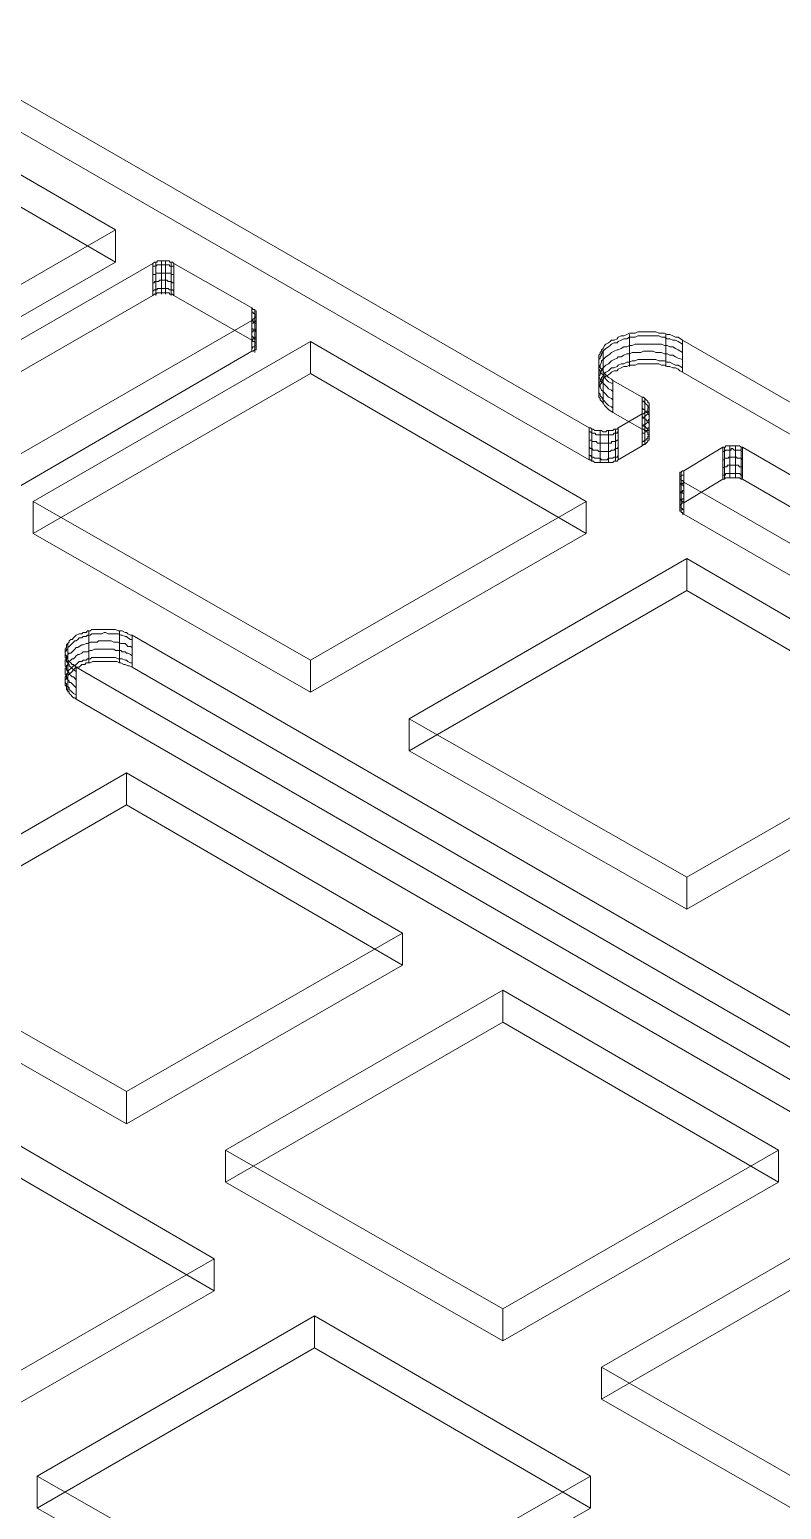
# Model space of a CAD drawing. Header units: millimetres. Extents: x 251 to 1800, y 172 to 1116.
# Drawn here: x 732.9 to 875.4, y 832.8 to 1113 of the extents above; entities that cross this region are included whole.
import ezdxf

# ---------------------------------------------------------------- set-up
doc = ezdxf.new("R2010")
doc.units = ezdxf.units.MM

msp = doc.modelspace()

# ---------------------------------------------------------------- linework, layer by layer
at = {"color": 8, "lineweight": 0, "true_color": 0x808080}
for points in [[(838.929156, 1037.623267), (708.002316, 1113.005387)], [(838.929156, 1037.623267), (708.002316, 1113.005387)], [(955.887161, 990.977825), (856.617505, 1048.175662), (856.094018, 1048.423629), (855.818498, 1048.699149), (855.295011, 1048.974668), (854.771524, 1048.974668), (854.248037, 1049.222636), (853.724551, 1049.222636), (853.201064, 1049.498155), (852.650025, 1049.498155), (852.126538, 1049.746122), (851.603051, 1049.746122), (851.079564, 1049.746122), (850.556077, 1049.746122), (849.757071, 1049.746122), (849.233584, 1049.746122), (848.710097, 1049.746122), (848.18661, 1049.746122), (847.635571, 1049.498155), (847.112084, 1049.498155), (846.588597, 1049.498155), (846.06511, 1049.222636), (845.541623, 1049.222636), (845.018136, 1048.974668), (844.467097, 1048.699149), (844.21913, 1048.423629), (843.695643, 1048.423629), (843.172156, 1048.175662), (842.896636, 1047.900142), (842.621117, 1047.652175), (842.09763, 1047.376655), (841.849662, 1047.128688), (841.574143, 1046.853168), (841.298624, 1046.329681), (841.298624, 1046.054162), (841.050656, 1045.806194), (841.050656, 1045.530675), (840.775137, 1045.282708), (840.775137, 1044.759221), (840.775137, 1044.483701), (840.775137, 1044.208182), (840.775137, 1043.960214), (840.775137, 1043.436727), (841.050656, 1043.161208), (841.050656, 1042.91324), (841.298624, 1042.637721), (841.574143, 1042.362201), (841.849662, 1041.838714), (842.09763, 1041.590747), (842.373149, 1041.315227), (842.621117, 1041.06726), (843.420123, 1040.516221), (848.958064, 1037.375299), (849.233584, 1037.375299), (849.481551, 1037.09978), (849.757071, 1037.09978), (849.757071, 1036.851812), (850.03259, 1036.851812), (850.03259, 1036.576293), (850.03259, 1036.300774), (850.280557, 1036.300774), (850.280557, 1036.052806), (850.280557, 1035.777287), (850.280557, 1035.529319), (850.280557, 1035.2538), (850.03259, 1035.2538), (850.03259, 1035.005832), (849.757071, 1034.730313), (849.481551, 1034.454793), (849.233584, 1034.454793), (848.958064, 1034.206826), (844.467097, 1031.561839), (844.21913, 1031.313872), (843.94361, 1031.313872), (843.695643, 1031.313872), (843.420123, 1031.038352), (843.172156, 1031.038352), (842.896636, 1031.038352), (842.621117, 1031.038352), (842.373149, 1031.038352), (842.09763, 1031.038352), (841.849662, 1031.038352), (841.574143, 1031.038352), (841.298624, 1031.038352), (841.050656, 1031.038352), (840.775137, 1031.038352), (840.527169, 1031.038352), (840.25165, 1031.038352), (840.003682, 1031.038352), (839.728163, 1031.313872), (839.452643, 1031.313872), (839.204676, 1031.561839), (838.929156, 1031.561839), (708.002316, 1106.943959)], [(838.929156, 1031.561839), (708.002316, 1106.943959)], [(749.192473, 1075.066359), (696.898883, 1105.373498)], [(749.192473, 1069.004932), (696.898883, 1099.312071)], [(749.192473, 1075.066359), (749.192473, 1069.004932), (696.898883, 1099.312071)], [(696.898883, 1045.007188), (749.192473, 1075.066359)], [(749.192473, 1075.066359), (749.192473, 1069.004932)], [(696.898883, 1038.94576), (749.192473, 1069.004932)], [(696.898883, 1045.007188), (696.898883, 1038.94576), (749.192473, 1069.004932)], [(726.489671, 1029.991378), (775.063749, 1057.92905), (775.311717, 1058.177017), (775.587236, 1058.452537), (775.835204, 1058.700504), (775.835204, 1058.976024), (775.835204, 1059.251543), (775.835204, 1059.499511), (775.835204, 1059.77503), (775.587236, 1059.77503), (775.587236, 1060.022998), (775.311717, 1060.022998), (775.063749, 1060.298517), (760.268355, 1068.729412), (759.992836, 1069.004932), (759.744868, 1069.004932), (759.469349, 1069.004932), (759.469349, 1069.252899), (759.221381, 1069.252899), (758.945862, 1069.252899), (758.697894, 1069.252899), (758.422375, 1069.252899), (758.146855, 1069.252899), (757.898888, 1069.252899), (757.623368, 1069.252899), (757.375401, 1069.252899), (757.099881, 1069.252899), (757.099881, 1069.004932), (756.824362, 1069.004932), (756.576394, 1069.004932), (756.300875, 1068.729412), (707.726797, 1040.791741)], [(756.300875, 1068.729412), (707.726797, 1040.791741)], [(760.268355, 1068.729412), (759.992836, 1069.004932), (759.744868, 1069.004932), (759.469349, 1069.004932), (759.469349, 1069.252899), (759.221381, 1069.252899), (758.945862, 1069.252899), (758.697894, 1069.252899), (758.422375, 1069.252899), (758.146855, 1069.252899), (757.898888, 1069.252899), (757.623368, 1069.252899), (757.375401, 1069.252899), (757.099881, 1069.252899), (757.099881, 1069.004932), (756.824362, 1069.004932), (756.576394, 1069.004932), (756.300875, 1068.729412)], [(756.300875, 1062.667984), (756.300875, 1068.729412)], [(756.300875, 1062.667984), (756.300875, 1068.729412)], [(756.300875, 1068.205925), (756.576394, 1068.205925), (756.824362, 1068.205925), (757.099881, 1068.453893), (757.375401, 1068.453893), (757.623368, 1068.453893), (757.898888, 1068.453893), (758.146855, 1068.453893), (758.422375, 1068.453893), (758.697894, 1068.453893), (758.945862, 1068.453893), (759.221381, 1068.453893), (759.469349, 1068.453893), (759.469349, 1068.205925), (759.744868, 1068.205925), (759.992836, 1068.205925), (760.268355, 1068.205925), (760.268355, 1067.930406)], [(756.824362, 1069.004932), (756.824362, 1062.943504), (756.824362, 1062.667984)], [(757.898888, 1069.252899), (757.898888, 1063.191471), (757.898888, 1062.943504)], [(758.697894, 1069.252899), (758.697894, 1063.191471), (758.697894, 1062.943504)], [(759.744868, 1069.004932), (759.744868, 1062.943504), (759.744868, 1062.667984)], [(760.268355, 1068.729412), (760.268355, 1062.667984)], [(760.268355, 1068.729412), (760.268355, 1062.667984)], [(775.063749, 1060.298517), (760.268355, 1068.729412)], [(756.300875, 1066.607913), (756.576394, 1066.607913), (756.824362, 1066.607913), (756.824362, 1066.883432), (757.099881, 1066.883432), (757.375401, 1066.883432), (757.623368, 1066.883432), (757.898888, 1066.883432), (758.146855, 1066.883432), (758.422375, 1066.883432), (758.697894, 1066.883432), (758.945862, 1066.883432), (759.221381, 1066.883432), (759.469349, 1066.883432), (759.744868, 1066.883432), (759.744868, 1066.607913), (759.992836, 1066.607913), (760.268355, 1066.607913), (760.268355, 1066.359945)], [(756.300875, 1065.037452), (756.576394, 1065.037452), (756.576394, 1065.312971), (756.824362, 1065.312971), (757.099881, 1065.312971), (757.375401, 1065.312971), (757.623368, 1065.560939), (757.898888, 1065.560939), (758.146855, 1065.560939), (758.422375, 1065.560939), (758.697894, 1065.560939), (758.945862, 1065.560939), (759.221381, 1065.312971), (759.469349, 1065.312971), (759.744868, 1065.312971), (759.992836, 1065.037452), (760.268355, 1065.037452), (760.268355, 1064.761932)], [(756.300875, 1062.667984), (707.726797, 1034.730313)], [(756.300875, 1062.667984), (707.726797, 1034.730313)], [(756.300875, 1063.466991), (756.576394, 1063.714958), (756.824362, 1063.714958), (757.099881, 1063.714958), (757.099881, 1063.990478), (757.375401, 1063.990478), (757.623368, 1063.990478), (757.898888, 1063.990478), (758.146855, 1063.990478), (758.422375, 1063.990478), (758.697894, 1063.990478), (758.945862, 1063.990478), (759.221381, 1063.990478), (759.469349, 1063.714958), (759.744868, 1063.714958), (759.992836, 1063.714958), (760.268355, 1063.466991), (760.268355, 1063.191471)], [(756.300875, 1062.667984), (756.576394, 1062.943504), (756.824362, 1062.943504), (757.099881, 1063.191471), (757.375401, 1063.191471), (757.623368, 1063.191471), (757.898888, 1063.191471), (758.146855, 1063.191471), (758.422375, 1063.191471), (758.697894, 1063.191471), (758.945862, 1063.191471), (759.221381, 1063.191471), (759.469349, 1063.191471), (759.469349, 1062.943504), (759.744868, 1062.943504), (759.992836, 1062.943504), (760.268355, 1062.667984)], [(756.300875, 1062.667984), (756.576394, 1062.943504), (756.824362, 1062.943504), (757.099881, 1063.191471), (757.375401, 1063.191471), (757.623368, 1063.191471), (757.898888, 1063.191471), (758.146855, 1063.191471), (758.422375, 1063.191471), (758.697894, 1063.191471), (758.945862, 1063.191471), (759.221381, 1063.191471), (759.469349, 1063.191471), (759.469349, 1062.943504), (759.744868, 1062.943504), (759.992836, 1062.943504), (760.268355, 1062.667984)], [(775.063749, 1054.237089), (760.268355, 1062.667984)], [(775.063749, 1054.237089), (760.268355, 1062.667984)], [(775.063749, 1054.237089), (775.063749, 1060.298517)], [(775.063749, 1054.237089), (775.063749, 1060.298517)], [(775.063749, 1057.92905), (775.311717, 1058.177017), (775.587236, 1058.452537), (775.835204, 1058.700504), (775.835204, 1058.976024), (775.835204, 1059.251543), (775.835204, 1059.499511), (775.835204, 1059.77503), (775.587236, 1059.77503), (775.587236, 1060.022998), (775.311717, 1060.022998), (775.063749, 1060.298517)], [(775.063749, 1059.499511), (775.311717, 1059.499511), (775.311717, 1059.251543), (775.587236, 1059.251543), (775.587236, 1058.976024), (775.835204, 1058.976024), (775.835204, 1058.700504), (775.835204, 1058.452537), (775.835204, 1058.177017), (775.835204, 1057.92905), (775.587236, 1057.653531), (775.311717, 1057.405563), (775.063749, 1057.405563), (775.063749, 1057.130044)], [(775.587236, 1060.022998), (775.587236, 1053.96157), (775.587236, 1053.713603)], [(775.835204, 1059.499511), (775.835204, 1053.438083), (775.835204, 1053.190116)], [(726.489671, 1029.991378), (775.063749, 1057.92905)], [(775.063749, 1057.92905), (775.311717, 1057.92905), (775.311717, 1057.653531), (775.587236, 1057.653531), (775.587236, 1057.405563), (775.835204, 1057.405563), (775.835204, 1057.130044), (775.835204, 1056.882076), (775.835204, 1056.606557), (775.835204, 1056.331037), (775.587236, 1056.08307), (775.311717, 1056.08307), (775.311717, 1055.80755), (775.063749, 1055.80755), (775.063749, 1055.559583)], [(775.063749, 1057.92905), (775.063749, 1052.11559)], [(775.063749, 1057.92905), (775.063749, 1052.11559)], [(775.063749, 1056.331037), (775.311717, 1056.331037), (775.311717, 1056.08307), (775.587236, 1056.08307), (775.835204, 1055.80755), (775.835204, 1055.559583), (775.835204, 1055.284063), (775.835204, 1055.036096), (775.835204, 1054.760576), (775.587236, 1054.760576), (775.587236, 1054.485057), (775.311717, 1054.485057), (775.063749, 1054.237089), (775.063749, 1053.96157)], [(775.587236, 1058.177017), (775.587236, 1052.11559), (775.587236, 1051.867622)], [(775.835204, 1058.700504), (775.835204, 1052.639077), (775.835204, 1052.391109)], [(786.139631, 1053.96157), (733.598073, 1023.654431)], [(786.139631, 1053.96157), (786.139631, 1047.900142), (733.598073, 1017.593003)], [(775.063749, 1055.036096), (775.311717, 1054.760576), (775.587236, 1054.485057), (775.835204, 1054.485057), (775.835204, 1054.237089), (775.835204, 1053.96157), (775.835204, 1053.713603), (775.835204, 1053.438083), (775.835204, 1053.190116), (775.587236, 1053.190116), (775.587236, 1052.914596), (775.311717, 1052.914596), (775.063749, 1052.639077), (775.063749, 1052.391109)], [(775.063749, 1054.237089), (775.311717, 1053.96157), (775.587236, 1053.96157), (775.587236, 1053.713603), (775.835204, 1053.713603), (775.835204, 1053.438083), (775.835204, 1053.190116), (775.835204, 1052.914596), (775.835204, 1052.639077), (775.835204, 1052.391109), (775.587236, 1052.391109), (775.311717, 1052.11559), (775.063749, 1052.11559)], [(775.063749, 1054.237089), (775.311717, 1053.96157), (775.587236, 1053.96157), (775.587236, 1053.713603), (775.835204, 1053.713603), (775.835204, 1053.438083), (775.835204, 1053.190116), (775.835204, 1052.914596), (775.835204, 1052.639077), (775.835204, 1052.391109), (775.587236, 1052.391109), (775.311717, 1052.11559), (775.063749, 1052.11559)], [(838.405669, 1023.654431), (786.139631, 1053.96157)], [(786.139631, 1053.96157), (786.139631, 1047.900142)], [(843.420123, 1046.577649), (843.172156, 1046.853168), (842.621117, 1047.128688), (842.373149, 1047.376655), (842.09763, 1047.652175), (841.849662, 1047.900142), (841.574143, 1048.423629), (841.298624, 1048.699149), (841.050656, 1048.974668), (841.050656, 1049.222636), (840.775137, 1049.498155), (840.775137, 1050.021642), (840.775137, 1050.269609), (840.775137, 1050.545129), (840.775137, 1050.820648), (840.775137, 1051.344135), (841.050656, 1051.592103), (841.050656, 1051.867622), (841.298624, 1052.11559), (841.298624, 1052.391109), (841.574143, 1052.639077), (841.849662, 1053.190116), (842.09763, 1053.438083), (842.621117, 1053.713603), (842.896636, 1053.96157), (843.172156, 1054.237089), (843.695643, 1054.237089), (844.21913, 1054.485057), (844.467097, 1054.760576), (845.018136, 1055.036096), (845.541623, 1055.036096), (846.06511, 1055.284063), (846.588597, 1055.559583), (847.112084, 1055.559583), (847.635571, 1055.559583), (848.18661, 1055.80755), (848.710097, 1055.80755), (849.233584, 1055.80755), (849.757071, 1055.80755), (850.556077, 1055.80755), (851.079564, 1055.80755), (851.603051, 1055.80755), (852.126538, 1055.559583), (852.650025, 1055.559583), (853.201064, 1055.559583), (853.724551, 1055.284063), (854.248037, 1055.284063), (854.771524, 1055.036096), (855.295011, 1054.760576), (855.818498, 1054.760576), (856.617505, 1054.237089)], [(843.420123, 1046.577649), (843.172156, 1046.853168), (842.621117, 1047.128688), (842.373149, 1047.376655), (842.09763, 1047.652175), (841.849662, 1047.900142), (841.574143, 1048.423629), (841.298624, 1048.699149), (841.050656, 1048.974668), (841.050656, 1049.222636), (840.775137, 1049.498155), (840.775137, 1050.021642), (840.775137, 1050.269609), (840.775137, 1050.545129), (840.775137, 1050.820648), (840.775137, 1051.344135), (841.050656, 1051.592103), (841.050656, 1051.867622), (841.298624, 1052.11559), (841.298624, 1052.391109), (841.574143, 1052.639077), (841.849662, 1053.190116), (842.09763, 1053.438083), (842.621117, 1053.713603), (842.896636, 1053.96157), (843.172156, 1054.237089), (843.695643, 1054.237089), (844.21913, 1054.485057), (844.467097, 1054.760576), (845.018136, 1055.036096), (845.541623, 1055.036096), (846.06511, 1055.284063), (846.588597, 1055.559583), (847.112084, 1055.559583), (847.635571, 1055.559583), (848.18661, 1055.80755), (848.710097, 1055.80755), (849.233584, 1055.80755), (849.757071, 1055.80755), (850.556077, 1055.80755), (851.079564, 1055.80755), (851.603051, 1055.80755), (852.126538, 1055.559583), (852.650025, 1055.559583), (853.201064, 1055.559583), (853.724551, 1055.284063), (854.248037, 1055.284063), (854.771524, 1055.036096), (855.295011, 1054.760576), (855.818498, 1054.760576), (856.617505, 1054.237089)], [(843.420123, 1046.054162), (843.172156, 1046.054162), (842.621117, 1046.329681), (842.373149, 1046.577649), (842.09763, 1046.853168), (841.849662, 1047.376655), (841.574143, 1047.652175), (841.298624, 1047.900142), (841.050656, 1048.175662), (841.050656, 1048.423629), (840.775137, 1048.699149), (840.775137, 1049.222636), (840.775137, 1049.498155), (840.775137, 1049.746122), (840.775137, 1050.021642), (840.775137, 1050.545129), (841.050656, 1050.820648), (841.050656, 1051.068616), (841.298624, 1051.344135), (841.298624, 1051.592103), (841.574143, 1052.11559), (841.849662, 1052.391109), (842.09763, 1052.639077), (842.621117, 1052.914596), (842.896636, 1053.190116), (843.172156, 1053.438083), (843.695643, 1053.713603), (844.21913, 1053.713603), (844.467097, 1053.96157), (845.018136, 1054.237089), (845.541623, 1054.485057), (846.06511, 1054.485057), (846.588597, 1054.760576), (847.112084, 1054.760576), (847.635571, 1054.760576), (848.18661, 1055.036096), (848.710097, 1055.036096), (849.233584, 1055.036096), (849.757071, 1055.036096), (850.556077, 1055.036096), (851.079564, 1055.036096), (851.603051, 1055.036096), (852.126538, 1055.036096), (852.650025, 1054.760576), (853.201064, 1054.760576), (853.724551, 1054.485057), (854.248037, 1054.485057), (854.771524, 1054.237089), (855.295011, 1054.237089), (855.818498, 1053.96157), (856.617505, 1053.438083), (856.617505, 1053.190116)], [(843.420123, 1044.483701), (843.172156, 1044.759221), (842.621117, 1045.007188), (842.373149, 1045.282708), (842.09763, 1045.530675), (841.849662, 1045.806194), (841.574143, 1046.054162), (841.298624, 1046.329681), (841.050656, 1046.577649), (841.050656, 1046.853168), (840.775137, 1047.376655), (840.775137, 1047.652175), (840.775137, 1047.900142), (840.775137, 1048.175662), (840.775137, 1048.699149), (840.775137, 1048.974668), (841.050656, 1049.222636), (841.050656, 1049.498155), (841.298624, 1050.021642), (841.298624, 1050.269609), (841.574143, 1050.545129), (841.849662, 1050.820648), (842.09763, 1051.068616), (842.621117, 1051.344135), (842.896636, 1051.592103), (843.172156, 1051.867622), (843.695643, 1052.11559), (844.21913, 1052.391109), (844.467097, 1052.391109), (845.018136, 1052.639077), (845.541623, 1052.914596), (846.06511, 1052.914596), (846.588597, 1053.190116), (847.112084, 1053.190116), (847.635571, 1053.438083), (848.18661, 1053.438083), (848.710097, 1053.438083), (849.233584, 1053.438083), (849.757071, 1053.438083), (850.556077, 1053.438083), (851.079564, 1053.438083), (851.603051, 1053.438083), (852.126538, 1053.438083), (852.650025, 1053.438083), (853.201064, 1053.190116), (853.724551, 1053.190116), (854.248037, 1052.914596), (854.771524, 1052.914596), (855.295011, 1052.639077), (855.818498, 1052.391109), (856.617505, 1051.867622), (856.617505, 1051.592103)], [(846.588597, 1055.284063), (846.588597, 1049.498155), (846.588597, 1049.222636)], [(853.449031, 1055.284063), (853.449031, 1049.498155), (853.449031, 1049.222636)], [(955.887161, 997.039253), (856.617505, 1054.237089)], [(856.617505, 1048.175662), (856.617505, 1054.237089)], [(955.887161, 997.039253), (856.617505, 1054.237089)], [(856.617505, 1048.175662), (856.617505, 1054.237089)], [(726.489671, 1023.929951), (775.063749, 1052.11559)], [(726.489671, 1023.929951), (775.063749, 1052.11559)], [(843.420123, 1042.91324), (843.172156, 1043.161208), (842.621117, 1043.436727), (842.373149, 1043.684695), (842.09763, 1043.960214), (841.849662, 1044.208182), (841.574143, 1044.483701), (841.298624, 1044.759221), (841.050656, 1045.282708), (841.050656, 1045.530675), (840.775137, 1045.806194), (840.775137, 1046.054162), (840.775137, 1046.329681), (840.775137, 1046.853168), (840.775137, 1047.128688), (840.775137, 1047.376655), (841.050656, 1047.652175), (841.050656, 1048.175662), (841.298624, 1048.423629), (841.298624, 1048.699149), (841.574143, 1048.974668), (841.849662, 1049.222636), (842.09763, 1049.498155), (842.621117, 1049.746122), (842.896636, 1050.021642), (843.172156, 1050.269609), (843.695643, 1050.545129), (844.21913, 1050.820648), (844.467097, 1051.068616), (845.018136, 1051.068616), (845.541623, 1051.344135), (846.06511, 1051.592103), (846.588597, 1051.592103), (847.112084, 1051.867622), (847.635571, 1051.867622), (848.18661, 1051.867622), (848.710097, 1051.867622), (849.233584, 1052.11559), (849.757071, 1052.11559), (850.556077, 1052.11559), (851.079564, 1052.11559), (851.603051, 1051.867622), (852.126538, 1051.867622), (852.650025, 1051.867622), (853.201064, 1051.592103), (853.724551, 1051.592103), (854.248037, 1051.344135), (854.771524, 1051.344135), (855.295011, 1051.068616), (855.818498, 1050.820648), (856.617505, 1050.545129), (856.617505, 1050.269609)], [(841.574143, 1052.391109), (841.574143, 1046.577649), (841.574143, 1046.329681)], [(786.139631, 1047.900142), (733.598073, 1017.593003)], [(838.405669, 1017.593003), (786.139631, 1047.900142)], [(838.405669, 1023.654431), (838.405669, 1017.593003), (786.139631, 1047.900142)], [(843.420123, 1041.315227), (843.172156, 1041.590747), (842.621117, 1041.838714), (842.373149, 1042.114234), (842.09763, 1042.362201), (841.849662, 1042.637721), (841.574143, 1042.91324), (841.298624, 1043.436727), (841.050656, 1043.684695), (841.050656, 1043.960214), (840.775137, 1044.208182), (840.775137, 1044.483701), (840.775137, 1045.007188), (840.775137, 1045.282708), (840.775137, 1045.530675), (840.775137, 1045.806194), (841.050656, 1046.329681), (841.050656, 1046.577649), (841.298624, 1046.853168), (841.298624, 1047.128688), (841.574143, 1047.376655), (841.849662, 1047.900142), (842.09763, 1048.175662), (842.621117, 1048.423629), (842.896636, 1048.699149), (843.172156, 1048.974668), (843.695643, 1048.974668), (844.21913, 1049.222636), (844.467097, 1049.498155), (845.018136, 1049.746122), (845.541623, 1049.746122), (846.06511, 1050.021642), (846.588597, 1050.021642), (847.112084, 1050.269609), (847.635571, 1050.269609), (848.18661, 1050.545129), (848.710097, 1050.545129), (849.233584, 1050.545129), (849.757071, 1050.545129), (850.556077, 1050.545129), (851.079564, 1050.545129), (851.603051, 1050.545129), (852.126538, 1050.269609), (852.650025, 1050.269609), (853.201064, 1050.269609), (853.724551, 1050.021642), (854.248037, 1050.021642), (854.771524, 1049.746122), (855.295011, 1049.498155), (855.818498, 1049.498155), (856.617505, 1048.974668), (856.617505, 1048.699149)], [(856.617505, 1048.175662), (856.094018, 1048.423629), (855.818498, 1048.699149), (855.295011, 1048.974668), (854.771524, 1048.974668), (854.248037, 1049.222636), (853.724551, 1049.222636), (853.201064, 1049.498155), (852.650025, 1049.498155), (852.126538, 1049.746122), (851.603051, 1049.746122), (851.079564, 1049.746122), (850.556077, 1049.746122), (849.757071, 1049.746122), (849.233584, 1049.746122), (848.710097, 1049.746122), (848.18661, 1049.746122), (847.635571, 1049.498155), (847.112084, 1049.498155), (846.588597, 1049.498155), (846.06511, 1049.222636), (845.541623, 1049.222636), (845.018136, 1048.974668), (844.467097, 1048.699149), (844.21913, 1048.423629), (843.695643, 1048.423629), (843.172156, 1048.175662), (842.896636, 1047.900142), (842.621117, 1047.652175), (842.09763, 1047.376655), (841.849662, 1047.128688), (841.574143, 1046.853168), (841.298624, 1046.329681), (841.298624, 1046.054162), (841.050656, 1045.806194), (841.050656, 1045.530675), (840.775137, 1045.282708), (840.775137, 1044.759221), (840.775137, 1044.483701), (840.775137, 1044.208182), (840.775137, 1043.960214), (840.775137, 1043.436727), (841.050656, 1043.161208), (841.050656, 1042.91324), (841.298624, 1042.637721), (841.574143, 1042.362201), (841.849662, 1041.838714), (842.09763, 1041.590747), (842.373149, 1041.315227), (842.621117, 1041.06726), (843.420123, 1040.516221)], [(841.574143, 1048.423629), (841.574143, 1042.362201), (841.574143, 1042.114234)], [(955.887161, 990.977825), (856.617505, 1048.175662)], [(843.420123, 1046.577649), (848.958064, 1043.436727)], [(843.420123, 1046.577649), (843.420123, 1040.516221)], [(843.420123, 1046.577649), (848.958064, 1043.436727)], [(843.420123, 1046.577649), (843.420123, 1040.516221)], [(848.958064, 1040.268254), (849.233584, 1040.268254), (849.481551, 1040.516221), (849.757071, 1040.791741), (850.03259, 1040.791741), (850.03259, 1041.06726), (850.03259, 1041.315227), (850.280557, 1041.590747), (850.280557, 1041.838714), (850.280557, 1042.114234), (850.280557, 1042.362201), (850.03259, 1042.362201), (850.03259, 1042.637721), (849.757071, 1042.91324), (849.481551, 1043.161208), (849.233584, 1043.436727), (848.958064, 1043.436727)], [(848.958064, 1037.375299), (848.958064, 1043.436727)], [(848.958064, 1037.375299), (848.958064, 1043.436727)], [(848.958064, 1040.268254), (849.233584, 1040.268254), (849.481551, 1040.516221), (849.757071, 1040.791741), (850.03259, 1040.791741), (850.03259, 1041.06726), (850.03259, 1041.315227), (850.280557, 1041.590747), (850.280557, 1041.838714), (850.280557, 1042.114234), (850.280557, 1042.362201), (850.03259, 1042.362201), (850.03259, 1042.637721), (849.757071, 1042.91324), (849.481551, 1043.161208), (849.233584, 1043.436727), (848.958064, 1043.436727)], [(848.958064, 1039.469247), (849.233584, 1039.469247), (849.481551, 1039.744767), (849.757071, 1039.992734), (850.03259, 1040.268254), (850.03259, 1040.516221), (850.280557, 1040.791741), (850.280557, 1041.06726), (850.280557, 1041.315227), (850.280557, 1041.590747), (850.03259, 1041.590747), (850.03259, 1041.838714), (849.757071, 1042.114234), (849.481551, 1042.362201), (849.233584, 1042.637721), (848.958064, 1042.637721), (848.958064, 1042.362201)], [(849.481551, 1037.09978), (849.481551, 1043.161208), (849.481551, 1042.91324)], [(850.280557, 1036.300774), (850.280557, 1042.362201), (850.280557, 1042.114234)], [(843.420123, 1040.516221), (848.958064, 1037.375299)], [(848.958064, 1040.268254), (844.467097, 1037.623267)], [(848.958064, 1040.268254), (844.467097, 1037.623267)], [(848.958064, 1037.898786), (849.233584, 1038.146754), (849.481551, 1038.146754), (849.757071, 1038.422273), (850.03259, 1038.697793), (850.03259, 1038.94576), (850.280557, 1039.22128), (850.280557, 1039.469247), (850.280557, 1039.744767), (850.280557, 1039.992734), (850.03259, 1040.268254), (850.03259, 1040.516221), (849.757071, 1040.516221), (849.757071, 1040.791741), (849.481551, 1040.791741), (849.481551, 1041.06726), (849.233584, 1041.06726), (848.958064, 1041.315227), (848.958064, 1041.06726)], [(848.958064, 1040.268254), (848.958064, 1034.206826)], [(848.958064, 1040.268254), (848.958064, 1034.206826)], [(848.958064, 1036.576293), (849.233584, 1036.576293), (849.481551, 1036.576293), (849.481551, 1036.851812), (849.757071, 1036.851812), (849.757071, 1037.09978), (850.03259, 1037.09978), (850.03259, 1037.375299), (850.03259, 1037.623267), (850.280557, 1037.623267), (850.280557, 1037.898786), (850.280557, 1038.146754), (850.280557, 1038.422273), (850.03259, 1038.697793), (850.03259, 1038.94576), (849.757071, 1038.94576), (849.757071, 1039.22128), (849.481551, 1039.22128), (849.481551, 1039.469247), (849.233584, 1039.469247), (848.958064, 1039.744767), (848.958064, 1039.469247)], [(849.481551, 1034.454793), (849.481551, 1040.516221), (849.481551, 1040.268254)], [(850.280557, 1035.2538), (850.280557, 1041.315227), (850.280557, 1041.06726)], [(838.929156, 1037.623267), (839.204676, 1037.623267), (839.452643, 1037.375299), (839.728163, 1037.375299), (840.003682, 1037.09978), (840.25165, 1037.09978), (840.527169, 1037.09978), (840.775137, 1037.09978), (841.050656, 1037.09978), (841.298624, 1037.09978), (841.574143, 1036.851812), (841.849662, 1036.851812), (842.09763, 1036.851812), (842.373149, 1037.09978), (842.621117, 1037.09978), (842.896636, 1037.09978), (843.172156, 1037.09978), (843.420123, 1037.09978), (843.695643, 1037.375299), (843.94361, 1037.375299), (844.21913, 1037.375299), (844.467097, 1037.623267)], [(838.929156, 1037.623267), (839.204676, 1037.623267), (839.452643, 1037.375299), (839.728163, 1037.375299), (840.003682, 1037.09978), (840.25165, 1037.09978), (840.527169, 1037.09978), (840.775137, 1037.09978), (841.050656, 1037.09978), (841.298624, 1037.09978), (841.574143, 1036.851812), (841.849662, 1036.851812), (842.09763, 1036.851812), (842.373149, 1037.09978), (842.621117, 1037.09978), (842.896636, 1037.09978), (843.172156, 1037.09978), (843.420123, 1037.09978), (843.695643, 1037.375299), (843.94361, 1037.375299), (844.21913, 1037.375299), (844.467097, 1037.623267)], [(838.929156, 1037.623267), (838.929156, 1031.561839)], [(838.929156, 1037.623267), (838.929156, 1031.561839)], [(838.929156, 1036.851812), (839.204676, 1036.851812), (839.452643, 1036.576293), (839.728163, 1036.576293), (840.003682, 1036.576293), (840.25165, 1036.300774), (840.527169, 1036.300774), (840.775137, 1036.300774), (841.050656, 1036.300774), (841.298624, 1036.300774), (841.574143, 1036.300774), (841.849662, 1036.300774), (842.09763, 1036.300774), (842.373149, 1036.300774), (842.621117, 1036.300774), (842.896636, 1036.300774), (843.172156, 1036.300774), (843.420123, 1036.300774), (843.695643, 1036.576293), (843.94361, 1036.576293), (844.21913, 1036.576293), (844.21913, 1036.851812), (844.467097, 1036.851812), (844.467097, 1036.576293)], [(839.452643, 1031.313872), (839.452643, 1037.375299), (839.452643, 1037.09978)], [(841.050656, 1031.038352), (841.050656, 1037.09978), (841.050656, 1036.851812)], [(842.621117, 1031.038352), (842.621117, 1037.09978), (842.621117, 1036.851812)], [(843.94361, 1031.313872), (843.94361, 1037.375299), (843.94361, 1037.09978)], [(844.467097, 1031.561839), (844.467097, 1037.623267)], [(844.467097, 1031.561839), (844.467097, 1037.623267)], [(848.958064, 1035.005832), (849.233584, 1035.005832), (849.481551, 1035.2538), (849.757071, 1035.2538), (849.757071, 1035.529319), (850.03259, 1035.529319), (850.03259, 1035.777287), (850.03259, 1036.052806), (850.280557, 1036.052806), (850.280557, 1036.300774), (850.280557, 1036.576293), (850.280557, 1036.851812), (850.280557, 1037.09978), (850.03259, 1037.09978), (850.03259, 1037.375299), (849.757071, 1037.623267), (849.481551, 1037.898786), (849.233584, 1037.898786), (848.958064, 1038.146754), (848.958064, 1037.898786)], [(848.958064, 1037.375299), (849.233584, 1037.375299), (849.481551, 1037.09978), (849.757071, 1037.09978), (849.757071, 1036.851812), (850.03259, 1036.851812), (850.03259, 1036.576293), (850.03259, 1036.300774), (850.280557, 1036.300774), (850.280557, 1036.052806), (850.280557, 1035.777287), (850.280557, 1035.529319), (850.280557, 1035.2538), (850.03259, 1035.2538), (850.03259, 1035.005832), (849.757071, 1034.730313), (849.481551, 1034.454793), (849.233584, 1034.454793), (848.958064, 1034.206826)], [(838.929156, 1035.2538), (839.204676, 1035.2538), (839.452643, 1035.2538), (839.452643, 1035.005832), (839.728163, 1035.005832), (840.003682, 1035.005832), (840.25165, 1035.005832), (840.527169, 1034.730313), (840.775137, 1034.730313), (841.050656, 1034.730313), (841.298624, 1034.730313), (841.574143, 1034.730313), (841.849662, 1034.730313), (842.09763, 1034.730313), (842.373149, 1034.730313), (842.621117, 1034.730313), (842.896636, 1034.730313), (843.172156, 1034.730313), (843.172156, 1035.005832), (843.420123, 1035.005832), (843.695643, 1035.005832), (843.94361, 1035.005832), (844.21913, 1035.2538), (844.467097, 1035.2538), (844.467097, 1035.005832)], [(838.929156, 1033.931306), (839.204676, 1033.683339), (839.452643, 1033.683339), (839.728163, 1033.407819), (840.003682, 1033.407819), (840.25165, 1033.407819), (840.527169, 1033.407819), (840.775137, 1033.159852), (841.050656, 1033.159852), (841.298624, 1033.159852), (841.574143, 1033.159852), (841.849662, 1033.159852), (842.09763, 1033.159852), (842.373149, 1033.159852), (842.621117, 1033.159852), (842.896636, 1033.159852), (843.172156, 1033.407819), (843.420123, 1033.407819), (843.695643, 1033.407819), (843.94361, 1033.683339), (844.21913, 1033.683339), (844.467097, 1033.931306), (844.467097, 1033.683339)], [(848.958064, 1034.206826), (844.467097, 1031.561839)], [(856.893024, 1029.467891), (864.276945, 1033.931306)], [(856.893024, 1029.467891), (864.276945, 1033.931306)], [(867.968906, 1033.931306), (867.720938, 1033.931306), (867.445419, 1034.206826), (867.169899, 1034.206826), (866.921932, 1034.206826), (866.646413, 1034.206826), (866.398445, 1034.206826), (866.122926, 1034.206826), (865.847406, 1034.206826), (865.599439, 1034.206826), (865.323919, 1034.206826), (865.075952, 1034.206826), (864.800432, 1034.206826), (864.800432, 1033.931306), (864.552465, 1033.931306), (864.276945, 1033.931306)], [(867.968906, 1033.931306), (867.720938, 1033.931306), (867.445419, 1034.206826), (867.169899, 1034.206826), (866.921932, 1034.206826), (866.646413, 1034.206826), (866.398445, 1034.206826), (866.122926, 1034.206826), (865.847406, 1034.206826), (865.599439, 1034.206826), (865.323919, 1034.206826), (865.075952, 1034.206826), (864.800432, 1034.206826), (864.800432, 1033.931306), (864.552465, 1033.931306), (864.276945, 1033.931306)], [(864.276945, 1027.869879), (864.276945, 1033.931306)], [(864.276945, 1027.869879), (864.276945, 1033.931306)], [(864.552465, 1027.869879), (864.552465, 1033.931306), (864.552465, 1033.683339)], [(865.599439, 1028.145398), (865.599439, 1034.206826), (865.599439, 1033.931306)], [(866.646413, 1028.145398), (866.646413, 1034.206826), (866.646413, 1033.931306)], [(867.720938, 1027.869879), (867.720938, 1033.931306), (867.720938, 1033.683339)], [(867.968906, 1033.931306), (920.510464, 1003.624167)], [(867.968906, 1033.931306), (867.968906, 1027.869879)], [(867.968906, 1033.931306), (867.968906, 1027.869879)], [(867.968906, 1033.931306), (920.510464, 1003.624167)], [(838.929156, 1032.360846), (839.204676, 1032.360846), (839.452643, 1032.085326), (839.728163, 1032.085326), (840.003682, 1031.837359), (840.25165, 1031.837359), (840.527169, 1031.837359), (840.775137, 1031.837359), (841.050656, 1031.837359), (841.298624, 1031.561839), (841.574143, 1031.561839), (841.849662, 1031.561839), (842.09763, 1031.561839), (842.373149, 1031.561839), (842.621117, 1031.837359), (842.896636, 1031.837359), (843.172156, 1031.837359), (843.420123, 1031.837359), (843.695643, 1032.085326), (843.94361, 1032.085326), (844.21913, 1032.085326), (844.467097, 1032.360846), (844.467097, 1032.085326)], [(844.467097, 1031.561839), (844.21913, 1031.313872), (843.94361, 1031.313872), (843.695643, 1031.313872), (843.420123, 1031.038352), (843.172156, 1031.038352), (842.896636, 1031.038352), (842.621117, 1031.038352), (842.373149, 1031.038352), (842.09763, 1031.038352), (841.849662, 1031.038352), (841.574143, 1031.038352), (841.298624, 1031.038352), (841.050656, 1031.038352), (840.775137, 1031.038352), (840.527169, 1031.038352), (840.25165, 1031.038352), (840.003682, 1031.038352), (839.728163, 1031.313872), (839.452643, 1031.313872), (839.204676, 1031.561839), (838.929156, 1031.561839)], [(867.968906, 1033.159852), (867.720938, 1033.159852), (867.720938, 1033.407819), (867.445419, 1033.407819), (867.169899, 1033.407819), (866.921932, 1033.407819), (866.646413, 1033.407819), (866.398445, 1033.407819), (866.122926, 1033.683339), (865.847406, 1033.683339), (865.847406, 1033.407819), (865.599439, 1033.407819), (865.323919, 1033.407819), (865.075952, 1033.407819), (864.800432, 1033.407819), (864.552465, 1033.159852), (864.276945, 1033.159852), (864.276945, 1032.884332)], [(867.968906, 1031.561839), (867.720938, 1031.837359), (867.445419, 1031.837359), (867.169899, 1031.837359), (866.921932, 1031.837359), (866.921932, 1032.085326), (866.646413, 1032.085326), (866.398445, 1032.085326), (866.122926, 1032.085326), (865.847406, 1032.085326), (865.599439, 1032.085326), (865.323919, 1032.085326), (865.323919, 1031.837359), (865.075952, 1031.837359), (864.800432, 1031.837359), (864.552465, 1031.837359), (864.552465, 1031.561839), (864.276945, 1031.561839), (864.276945, 1031.313872)], [(856.893024, 1029.467891), (856.617505, 1029.467891), (856.369537, 1029.192372), (856.094018, 1029.192372), (856.094018, 1028.944404), (856.094018, 1028.668885), (856.094018, 1028.393366), (856.094018, 1028.145398), (856.094018, 1027.869879), (856.369537, 1027.869879), (856.369537, 1027.621911), (856.617505, 1027.621911), (856.893024, 1027.346392)], [(856.893024, 1029.467891), (856.617505, 1029.467891), (856.369537, 1029.192372), (856.094018, 1029.192372), (856.094018, 1028.944404), (856.094018, 1028.668885), (856.094018, 1028.393366), (856.094018, 1028.145398), (856.094018, 1027.869879), (856.369537, 1027.869879), (856.369537, 1027.621911), (856.617505, 1027.621911), (856.893024, 1027.346392)], [(856.094018, 1022.607457), (856.094018, 1028.668885), (856.094018, 1028.393366)], [(856.893024, 1028.668885), (856.617505, 1028.668885), (856.369537, 1028.668885), (856.369537, 1028.393366), (856.094018, 1028.393366), (856.094018, 1028.145398), (856.094018, 1027.869879), (856.094018, 1027.621911), (856.094018, 1027.346392), (856.094018, 1027.098424), (856.369537, 1027.098424), (856.369537, 1026.822905), (856.617505, 1026.822905), (856.893024, 1026.574937), (856.893024, 1026.299418)], [(856.369537, 1023.406464), (856.369537, 1029.192372), (856.369537, 1028.944404)], [(856.893024, 1029.467891), (856.893024, 1023.406464)], [(856.893024, 1029.467891), (856.893024, 1023.406464)], [(867.968906, 1029.991378), (867.968906, 1030.239346), (867.720938, 1030.239346), (867.445419, 1030.239346), (867.169899, 1030.514865), (866.921932, 1030.514865), (866.646413, 1030.514865), (866.398445, 1030.514865), (866.122926, 1030.514865), (865.847406, 1030.514865), (865.599439, 1030.514865), (865.323919, 1030.514865), (865.075952, 1030.514865), (865.075952, 1030.239346), (864.800432, 1030.239346), (864.552465, 1030.239346), (864.276945, 1029.991378), (864.276945, 1029.715859)], [(867.968906, 1028.668885), (867.720938, 1028.668885), (867.445419, 1028.944404), (867.169899, 1028.944404), (866.921932, 1028.944404), (866.646413, 1028.944404), (866.398445, 1028.944404), (866.122926, 1028.944404), (865.847406, 1028.944404), (865.599439, 1028.944404), (865.323919, 1028.944404), (865.075952, 1028.944404), (864.800432, 1028.944404), (864.800432, 1028.668885), (864.552465, 1028.668885), (864.276945, 1028.668885), (864.276945, 1028.393366)], [(909.159063, 991.253344), (856.893024, 1021.284964), (856.617505, 1021.284964), (856.617505, 1021.560483), (856.369537, 1021.560483), (856.369537, 1021.808451), (856.094018, 1021.808451), (856.094018, 1022.08397), (856.094018, 1022.331938), (856.094018, 1022.607457), (856.094018, 1022.882977), (856.369537, 1023.130944), (856.617505, 1023.406464), (856.893024, 1023.406464), (864.276945, 1027.869879), (864.552465, 1027.869879), (864.800432, 1028.145398), (865.075952, 1028.145398), (865.323919, 1028.145398), (865.599439, 1028.145398), (865.847406, 1028.145398), (866.122926, 1028.145398), (866.398445, 1028.145398), (866.646413, 1028.145398), (866.921932, 1028.145398), (867.169899, 1028.145398), (867.445419, 1028.145398), (867.720938, 1027.869879), (867.968906, 1027.869879), (920.510464, 997.56274)], [(856.094018, 1022.08397), (856.094018, 1028.145398), (856.094018, 1027.869879)], [(856.893024, 1027.346392), (856.617505, 1027.098424), (856.369537, 1027.098424), (856.369537, 1026.822905), (856.094018, 1026.822905), (856.094018, 1026.574937), (856.094018, 1026.299418), (856.094018, 1026.023898), (856.094018, 1025.775931), (856.094018, 1025.500411), (856.369537, 1025.500411), (856.617505, 1025.252444), (856.893024, 1025.252444), (856.893024, 1024.976924)], [(856.893024, 1025.775931), (856.617505, 1025.775931), (856.617505, 1025.500411), (856.369537, 1025.500411), (856.094018, 1025.252444), (856.094018, 1024.976924), (856.094018, 1024.728957), (856.094018, 1024.453437), (856.094018, 1024.177918), (856.369537, 1023.929951), (856.617505, 1023.654431), (856.893024, 1023.654431), (856.893024, 1023.406464)], [(856.369537, 1021.560483), (856.369537, 1027.621911), (856.369537, 1027.346392)], [(856.893024, 1023.406464), (864.276945, 1027.869879)], [(909.159063, 997.314772), (856.893024, 1027.346392)], [(856.893024, 1021.284964), (856.893024, 1027.346392)], [(909.159063, 997.314772), (856.893024, 1027.346392)], [(856.893024, 1021.284964), (856.893024, 1027.346392)], [(864.276945, 1027.869879), (864.552465, 1027.869879), (864.800432, 1028.145398), (865.075952, 1028.145398), (865.323919, 1028.145398), (865.599439, 1028.145398), (865.847406, 1028.145398), (866.122926, 1028.145398), (866.398445, 1028.145398), (866.646413, 1028.145398), (866.921932, 1028.145398), (867.169899, 1028.145398), (867.445419, 1028.145398), (867.720938, 1027.869879), (867.968906, 1027.869879)], [(867.968906, 1027.869879), (920.510464, 997.56274)], [(733.598073, 1023.654431), (733.598073, 1017.593003)], [(733.598073, 1023.654431), (786.139631, 993.622812)], [(733.598073, 1023.654431), (733.598073, 1017.593003), (786.139631, 987.561384)], [(786.139631, 993.622812), (838.405669, 1023.654431)], [(838.405669, 1023.654431), (838.405669, 1017.593003)], [(856.893024, 1024.177918), (856.617505, 1024.177918), (856.369537, 1023.929951), (856.094018, 1023.929951), (856.094018, 1023.654431), (856.094018, 1023.406464), (856.094018, 1023.130944), (856.094018, 1022.882977), (856.094018, 1022.607457), (856.369537, 1022.607457), (856.369537, 1022.331938), (856.617505, 1022.331938), (856.617505, 1022.08397), (856.893024, 1022.08397), (856.893024, 1021.808451)], [(856.893024, 1021.284964), (856.617505, 1021.284964), (856.617505, 1021.560483), (856.369537, 1021.560483), (856.369537, 1021.808451), (856.094018, 1021.808451), (856.094018, 1022.08397), (856.094018, 1022.331938), (856.094018, 1022.607457), (856.094018, 1022.882977), (856.369537, 1023.130944), (856.617505, 1023.406464), (856.893024, 1023.406464)], [(909.159063, 991.253344), (856.893024, 1021.284964)], [(733.598073, 1017.593003), (786.139631, 987.561384)], [(786.139631, 987.561384), (838.405669, 1017.593003)], [(786.139631, 993.622812), (786.139631, 987.561384), (838.405669, 1017.593003)], [(857.416511, 1012.854069), (804.874953, 982.54693)], [(857.416511, 1012.854069), (857.416511, 1006.792641), (804.874953, 976.485502)], [(909.68255, 982.54693), (857.416511, 1012.854069)], [(857.416511, 1012.854069), (857.416511, 1006.792641)], [(857.416511, 1006.792641), (804.874953, 976.485502)], [(909.68255, 976.485502), (857.416511, 1006.792641)], [(909.68255, 982.54693), (909.68255, 976.485502), (857.416511, 1006.792641)], [(948.22772, 885.288566), (752.360947, 998.361746), (752.085428, 998.361746), (751.561941, 998.637266), (751.286421, 998.885233), (751.038454, 998.885233), (750.487415, 999.160752), (750.239447, 999.160752), (749.71596, 999.160752), (749.192473, 999.40872), (748.916954, 999.40872), (748.393467, 999.40872), (747.86998, 999.40872), (747.346493, 999.40872), (747.070974, 999.40872), (746.547487, 999.40872), (746.024, 999.40872), (745.74848, 999.40872), (745.224993, 999.40872), (744.701506, 999.40872), (744.425987, 999.160752), (743.9025, 999.160752), (743.626981, 998.885233), (743.103494, 998.885233), (742.855526, 998.637266), (742.304487, 998.637266), (741.781, 998.361746), (741.533033, 998.086227), (741.257513, 997.838259), (741.009546, 997.56274), (740.734026, 997.56274), (740.458507, 997.314772), (740.458507, 997.039253), (740.210539, 996.791285), (739.93502, 996.515766), (739.93502, 996.240246), (739.93502, 995.992279), (739.687053, 995.716759), (739.687053, 995.468792), (739.687053, 995.193272), (739.687053, 994.945305), (739.687053, 994.669786), (739.93502, 994.421818), (739.93502, 994.146299), (740.210539, 993.870779), (740.210539, 993.622812), (740.458507, 993.347292), (740.734026, 993.099325), (741.009546, 992.823805), (741.257513, 992.823805), (741.533033, 992.575838), (741.781, 992.300318), (937.675325, 879.227138)], [(752.360947, 997.56274), (752.085428, 997.56274), (751.561941, 997.838259), (751.286421, 998.086227), (751.038454, 998.086227), (750.487415, 998.361746), (750.239447, 998.361746), (749.71596, 998.637266), (749.192473, 998.637266), (748.916954, 998.637266), (748.393467, 998.637266), (747.86998, 998.637266), (747.346493, 998.885233), (747.070974, 998.885233), (746.547487, 998.637266), (746.024, 998.637266), (745.74848, 998.637266), (745.224993, 998.637266), (744.701506, 998.637266), (744.425987, 998.361746), (743.9025, 998.361746), (743.626981, 998.086227), (743.103494, 998.086227), (742.855526, 997.838259), (742.304487, 997.838259), (742.05652, 997.56274), (741.781, 997.314772), (741.533033, 997.314772), (741.257513, 997.039253), (741.009546, 996.791285), (740.734026, 996.515766), (740.458507, 996.240246), (740.210539, 995.992279), (740.210539, 995.716759), (739.93502, 995.716759), (739.93502, 995.468792), (739.687053, 995.193272), (739.687053, 994.945305), (739.687053, 994.669786), (739.687053, 994.421818), (739.687053, 994.146299), (739.93502, 993.870779), (739.93502, 993.622812), (739.93502, 993.347292), (740.210539, 993.099325), (740.458507, 992.823805), (740.458507, 992.575838), (740.734026, 992.300318), (741.009546, 992.024799), (741.257513, 991.776831), (741.781, 991.501312), (741.781, 991.253344)], [(741.781, 998.361746), (741.533033, 998.086227), (741.257513, 997.838259), (741.009546, 997.56274), (740.734026, 997.56274), (740.458507, 997.314772), (740.458507, 997.039253), (740.210539, 996.791285), (739.93502, 996.515766), (739.93502, 996.240246), (739.93502, 995.992279), (739.687053, 995.716759), (739.687053, 995.468792), (739.687053, 995.193272), (739.687053, 994.945305), (739.687053, 994.669786), (739.93502, 994.421818), (739.93502, 994.146299), (740.210539, 993.870779), (740.210539, 993.622812), (740.458507, 993.347292), (740.734026, 993.099325), (741.009546, 992.823805), (741.257513, 992.823805), (741.533033, 992.575838), (741.781, 992.300318)], [(752.360947, 998.361746), (752.085428, 998.361746), (751.561941, 998.637266), (751.286421, 998.885233), (751.038454, 998.885233), (750.487415, 999.160752), (750.239447, 999.160752), (749.71596, 999.160752), (749.192473, 999.40872), (748.916954, 999.40872), (748.393467, 999.40872), (747.86998, 999.40872), (747.346493, 999.40872), (747.070974, 999.40872), (746.547487, 999.40872), (746.024, 999.40872), (745.74848, 999.40872), (745.224993, 999.40872), (744.701506, 999.40872), (744.425987, 999.160752), (743.9025, 999.160752), (743.626981, 998.885233), (743.103494, 998.885233), (742.855526, 998.637266), (742.304487, 998.637266), (741.781, 998.361746)], [(744.178019, 993.099325), (744.178019, 999.160752), (744.178019, 998.885233)], [(749.963928, 993.099325), (749.963928, 999.160752), (749.963928, 998.885233)], [(752.360947, 998.361746), (752.360947, 992.300318)], [(948.22772, 885.288566), (752.360947, 998.361746)], [(752.360947, 998.361746), (752.360947, 992.300318)], [(752.360947, 995.992279), (752.085428, 996.240246), (751.561941, 996.240246), (751.286421, 996.515766), (751.038454, 996.791285), (750.487415, 996.791285), (750.239447, 996.791285), (749.71596, 997.039253), (749.192473, 997.039253), (748.916954, 997.039253), (748.393467, 997.314772), (747.86998, 997.314772), (747.346493, 997.314772), (747.070974, 997.314772), (746.547487, 997.314772), (746.024, 997.314772), (745.74848, 997.039253), (745.224993, 997.039253), (744.701506, 997.039253), (744.425987, 997.039253), (743.9025, 996.791285), (743.626981, 996.791285), (743.103494, 996.515766), (742.855526, 996.515766), (742.304487, 996.240246), (742.05652, 995.992279), (741.781, 995.992279), (741.533033, 995.716759), (741.257513, 995.468792), (741.009546, 995.193272), (740.734026, 994.945305), (740.458507, 994.945305), (740.210539, 994.669786), (740.210539, 994.421818), (739.93502, 994.146299), (739.93502, 993.870779), (739.687053, 993.622812), (739.687053, 993.347292), (739.687053, 993.099325), (739.687053, 992.823805), (739.687053, 992.575838), (739.93502, 992.300318), (739.93502, 992.024799), (739.93502, 991.776831), (740.210539, 991.501312), (740.458507, 991.253344), (740.458507, 990.977825), (740.734026, 990.729857), (741.009546, 990.454338), (741.257513, 990.454338), (741.781, 989.930851), (741.781, 989.655332)], [(752.360947, 994.421818), (752.085428, 994.669786), (751.561941, 994.945305), (751.286421, 994.945305), (751.038454, 995.193272), (750.487415, 995.193272), (750.239447, 995.468792), (749.71596, 995.468792), (749.192473, 995.468792), (748.916954, 995.716759), (748.393467, 995.716759), (747.86998, 995.716759), (747.346493, 995.716759), (747.070974, 995.716759), (746.547487, 995.716759), (746.024, 995.716759), (745.74848, 995.716759), (745.224993, 995.716759), (744.701506, 995.468792), (744.425987, 995.468792), (743.9025, 995.193272), (743.626981, 995.193272), (743.103494, 995.193272), (742.855526, 994.945305), (742.304487, 994.669786), (742.05652, 994.669786), (741.781, 994.421818), (741.533033, 994.146299), (741.257513, 993.870779), (741.009546, 993.870779), (740.734026, 993.622812), (740.458507, 993.347292), (740.210539, 993.099325), (740.210539, 992.823805), (739.93502, 992.575838), (739.93502, 992.300318), (739.687053, 992.024799), (739.687053, 991.776831), (739.687053, 991.501312), (739.687053, 991.253344), (739.687053, 990.977825), (739.93502, 990.729857), (739.93502, 990.454338), (739.93502, 990.178819), (740.210539, 989.930851), (740.458507, 989.655332), (740.458507, 989.407364), (740.734026, 989.407364), (741.009546, 989.131845), (741.257513, 988.883877), (741.781, 988.36039), (741.781, 988.084871)], [(740.210539, 990.729857), (740.210539, 996.791285), (740.210539, 996.515766)], [(752.360947, 993.099325), (752.085428, 993.099325), (751.561941, 993.347292), (751.286421, 993.622812), (751.038454, 993.622812), (750.487415, 993.870779), (750.239447, 993.870779), (749.71596, 993.870779), (749.192473, 994.146299), (748.916954, 994.146299), (748.393467, 994.146299), (747.86998, 994.146299), (747.346493, 994.146299), (747.070974, 994.146299), (746.547487, 994.146299), (746.024, 994.146299), (745.74848, 994.146299), (745.224993, 994.146299), (744.701506, 994.146299), (744.425987, 993.870779), (743.9025, 993.870779), (743.626981, 993.622812), (743.103494, 993.622812), (742.855526, 993.347292), (742.304487, 993.347292), (742.05652, 993.099325), (741.781, 992.823805), (741.533033, 992.575838), (741.257513, 992.575838), (741.009546, 992.300318), (740.734026, 992.024799), (740.458507, 991.776831), (740.210539, 991.501312), (740.210539, 991.253344), (739.93502, 990.977825), (739.93502, 990.729857), (739.687053, 990.454338), (739.687053, 990.178819), (739.687053, 989.930851), (739.687053, 989.655332), (739.687053, 989.407364), (739.93502, 989.131845), (739.93502, 988.883877), (739.93502, 988.608358), (740.210539, 988.608358), (740.458507, 988.36039), (740.458507, 988.084871), (740.734026, 987.809351), (741.009546, 987.561384), (741.257513, 987.285864), (741.781, 987.037897), (741.781, 986.762377)], [(741.781, 986.238891), (741.533033, 986.51441), (741.257513, 986.51441), (741.009546, 986.762377), (740.734026, 987.037897), (740.458507, 987.285864), (740.458507, 987.561384), (740.210539, 987.809351), (739.93502, 988.084871), (739.93502, 988.36039), (739.93502, 988.608358), (739.687053, 988.883877), (739.687053, 989.131845), (739.687053, 989.407364), (739.687053, 989.655332), (739.687053, 989.930851), (739.93502, 990.178819), (740.210539, 990.454338), (740.210539, 990.729857), (740.458507, 990.977825), (740.734026, 991.253344), (741.009546, 991.501312), (741.257513, 991.776831), (741.533033, 992.024799), (741.781, 992.300318), (742.304487, 992.300318), (742.580007, 992.575838), (742.855526, 992.823805), (743.379013, 992.823805), (743.626981, 993.099325), (744.178019, 993.099325), (744.425987, 993.099325), (744.949474, 993.347292), (745.472961, 993.347292), (745.74848, 993.347292), (746.271967, 993.347292), (746.795454, 993.347292), (747.346493, 993.347292), (747.594461, 993.347292), (748.117947, 993.347292), (748.641434, 993.347292), (748.916954, 993.347292), (749.440441, 993.347292), (749.963928, 993.099325), (750.239447, 993.099325), (750.762934, 992.823805), (751.038454, 992.823805), (751.561941, 992.575838), (751.809908, 992.575838), (752.360947, 992.300318)], [(741.781, 986.238891), (741.533033, 986.51441), (741.257513, 986.51441), (741.009546, 986.762377), (740.734026, 987.037897), (740.458507, 987.285864), (740.458507, 987.561384), (740.210539, 987.809351), (739.93502, 988.084871), (739.93502, 988.36039), (739.93502, 988.608358), (739.687053, 988.883877), (739.687053, 989.131845), (739.687053, 989.407364), (739.687053, 989.655332), (739.687053, 989.930851), (739.93502, 990.178819), (740.210539, 990.454338), (740.210539, 990.729857), (740.458507, 990.977825), (740.734026, 991.253344), (741.009546, 991.501312), (741.257513, 991.776831), (741.533033, 992.024799), (741.781, 992.300318)], [(740.210539, 987.561384), (740.210539, 993.622812), (740.210539, 993.347292)], [(741.781, 992.300318), (742.304487, 992.300318), (742.580007, 992.575838), (742.855526, 992.823805), (743.379013, 992.823805), (743.626981, 993.099325), (744.178019, 993.099325), (744.425987, 993.099325), (744.949474, 993.347292), (745.472961, 993.347292), (745.74848, 993.347292), (746.271967, 993.347292), (746.795454, 993.347292), (747.346493, 993.347292), (747.594461, 993.347292), (748.117947, 993.347292), (748.641434, 993.347292), (748.916954, 993.347292), (749.440441, 993.347292), (749.963928, 993.099325), (750.239447, 993.099325), (750.762934, 992.823805), (751.038454, 992.823805), (751.561941, 992.575838), (751.809908, 992.575838), (752.360947, 992.300318)], [(741.781, 992.300318), (937.675325, 879.227138)], [(741.781, 986.238891), (741.781, 992.300318)], [(741.781, 986.238891), (741.781, 992.300318)], [(948.22772, 879.227138), (752.360947, 992.300318)], [(948.22772, 879.227138), (752.360947, 992.300318)], [(786.139631, 993.622812), (786.139631, 987.561384)], [(741.781, 986.238891), (937.675325, 873.165711)], [(741.781, 986.238891), (937.675325, 873.165711)], [(804.874953, 982.54693), (804.874953, 976.485502)], [(804.874953, 982.54693), (857.416511, 952.515311)], [(804.874953, 982.54693), (804.874953, 976.485502), (857.416511, 946.453883)], [(857.416511, 952.515311), (909.68255, 982.54693)], [(804.874953, 976.485502), (857.416511, 946.453883)], [(857.416511, 946.453883), (909.68255, 976.485502)], [(857.416511, 952.515311), (857.416511, 946.453883), (909.68255, 976.485502)], [(698.772415, 941.962916), (751.286421, 972.270055)], [(698.772415, 941.962916), (751.286421, 972.270055)], [(751.286421, 972.270055), (803.55246, 941.962916)], [(751.286421, 966.208627), (751.286421, 972.270055)], [(751.286421, 972.270055), (803.55246, 941.962916)], [(751.286421, 966.208627), (751.286421, 972.270055)], [(698.772415, 935.901488), (751.286421, 966.208627)], [(751.286421, 966.208627), (803.55246, 935.901488)], [(857.416511, 952.515311), (857.416511, 946.453883)], [(751.286421, 911.931296), (698.772415, 941.962916)], [(751.286421, 911.931296), (698.772415, 941.962916)], [(803.55246, 941.962916), (751.286421, 911.931296)], [(803.55246, 941.962916), (751.286421, 911.931296)], [(803.55246, 935.901488), (803.55246, 941.962916)], [(803.55246, 935.901488), (803.55246, 941.962916)], [(751.286421, 905.869869), (698.772415, 935.901488)], [(803.55246, 935.901488), (751.286421, 905.869869)], [(770.049295, 900.855415), (822.563301, 931.162554)], [(770.049295, 900.855415), (822.563301, 931.162554)], [(822.563301, 931.162554), (874.82934, 900.855415)], [(822.563301, 931.162554), (874.82934, 900.855415)], [(822.563301, 925.101126), (822.563301, 931.162554)], [(822.563301, 925.101126), (822.563301, 931.162554)], [(770.049295, 894.793987), (822.563301, 925.101126)], [(822.563301, 925.101126), (874.82934, 894.793987)], [(715.661757, 910.608803), (767.927796, 880.301664)], [(715.661757, 910.608803), (767.927796, 880.301664)], [(751.286421, 905.869869), (751.286421, 911.931296)], [(751.286421, 905.869869), (751.286421, 911.931296)], [(715.661757, 904.547375), (767.927796, 874.240236)], [(822.563301, 870.796243), (770.049295, 900.855415)], [(822.563301, 870.796243), (770.049295, 900.855415)], [(770.049295, 894.793987), (770.049295, 900.855415)], [(770.049295, 894.793987), (770.049295, 900.855415)], [(874.82934, 900.855415), (822.563301, 870.796243)], [(874.82934, 900.855415), (822.563301, 870.796243)], [(874.82934, 894.793987), (874.82934, 900.855415)], [(874.82934, 894.793987), (874.82934, 900.855415)], [(822.563301, 864.734816), (770.049295, 894.793987)], [(874.82934, 894.793987), (822.563301, 864.734816)], [(841.298624, 859.747914), (893.840182, 890.055052)], [(841.298624, 859.747914), (893.840182, 890.055052)], [(841.298624, 853.686486), (893.840182, 883.993625)], [(767.927796, 880.301664), (715.661757, 850.242493)], [(767.927796, 880.301664), (715.661757, 850.242493)], [(767.927796, 874.240236), (767.927796, 880.301664)], [(767.927796, 874.240236), (767.927796, 880.301664)], [(767.927796, 874.240236), (715.661757, 844.181065)], [(734.397079, 839.166611), (786.938637, 869.47375)], [(734.397079, 839.166611), (786.938637, 869.47375)], [(786.938637, 869.47375), (839.204676, 839.166611)], [(786.938637, 863.412322), (786.938637, 869.47375)], [(786.938637, 869.47375), (839.204676, 839.166611)], [(786.938637, 863.412322), (786.938637, 869.47375)], [(822.563301, 864.734816), (822.563301, 870.796243)], [(822.563301, 864.734816), (822.563301, 870.796243)], [(734.397079, 833.105183), (786.938637, 863.412322)], [(786.938637, 863.412322), (839.204676, 833.105183)], [(893.840182, 829.688742), (841.298624, 859.747914)], [(893.840182, 829.688742), (841.298624, 859.747914)], [(841.298624, 853.686486), (841.298624, 859.747914)], [(841.298624, 853.686486), (841.298624, 859.747914)], [(893.840182, 823.627314), (841.298624, 853.686486)], [(786.938637, 809.134992), (734.397079, 839.166611)], [(786.938637, 809.134992), (734.397079, 839.166611)], [(734.397079, 833.105183), (734.397079, 839.166611)], [(734.397079, 833.105183), (734.397079, 839.166611)], [(839.204676, 839.166611), (786.938637, 809.134992)], [(839.204676, 839.166611), (786.938637, 809.134992)], [(839.204676, 833.105183), (839.204676, 839.166611)], [(839.204676, 833.105183), (839.204676, 839.166611)], [(786.938637, 803.073564), (734.397079, 833.105183)], [(839.204676, 833.105183), (786.938637, 803.073564)]]:
    msp.add_lwpolyline(points, dxfattribs=at)
for points in [[(696.898883, 1105.373498), (644.384877, 1075.066359), (696.898883, 1045.007188), (749.192473, 1075.066359)], [(786.139631, 1053.96157), (733.598073, 1023.654431), (786.139631, 993.622812), (838.405669, 1023.654431)], [(857.416511, 1012.854069), (804.874953, 982.54693), (857.416511, 952.515311), (909.68255, 982.54693)], [(698.772415, 935.901488), (751.286421, 966.208627), (803.55246, 935.901488), (751.286421, 905.869869)], [(822.563301, 925.101126), (874.82934, 894.793987), (822.563301, 864.734816), (770.049295, 894.793987)], [(715.661757, 844.181065), (663.120199, 874.240236), (715.661757, 904.547375), (767.927796, 874.240236)], [(893.840182, 823.627314), (841.298624, 853.686486), (893.840182, 883.993625), (946.10622, 853.686486)], [(786.938637, 803.073564), (734.397079, 833.105183), (786.938637, 863.412322), (839.204676, 833.105183)]]:
    msp.add_lwpolyline(points, close=True, dxfattribs=at)

doc.saveas('drawing.dxf')
